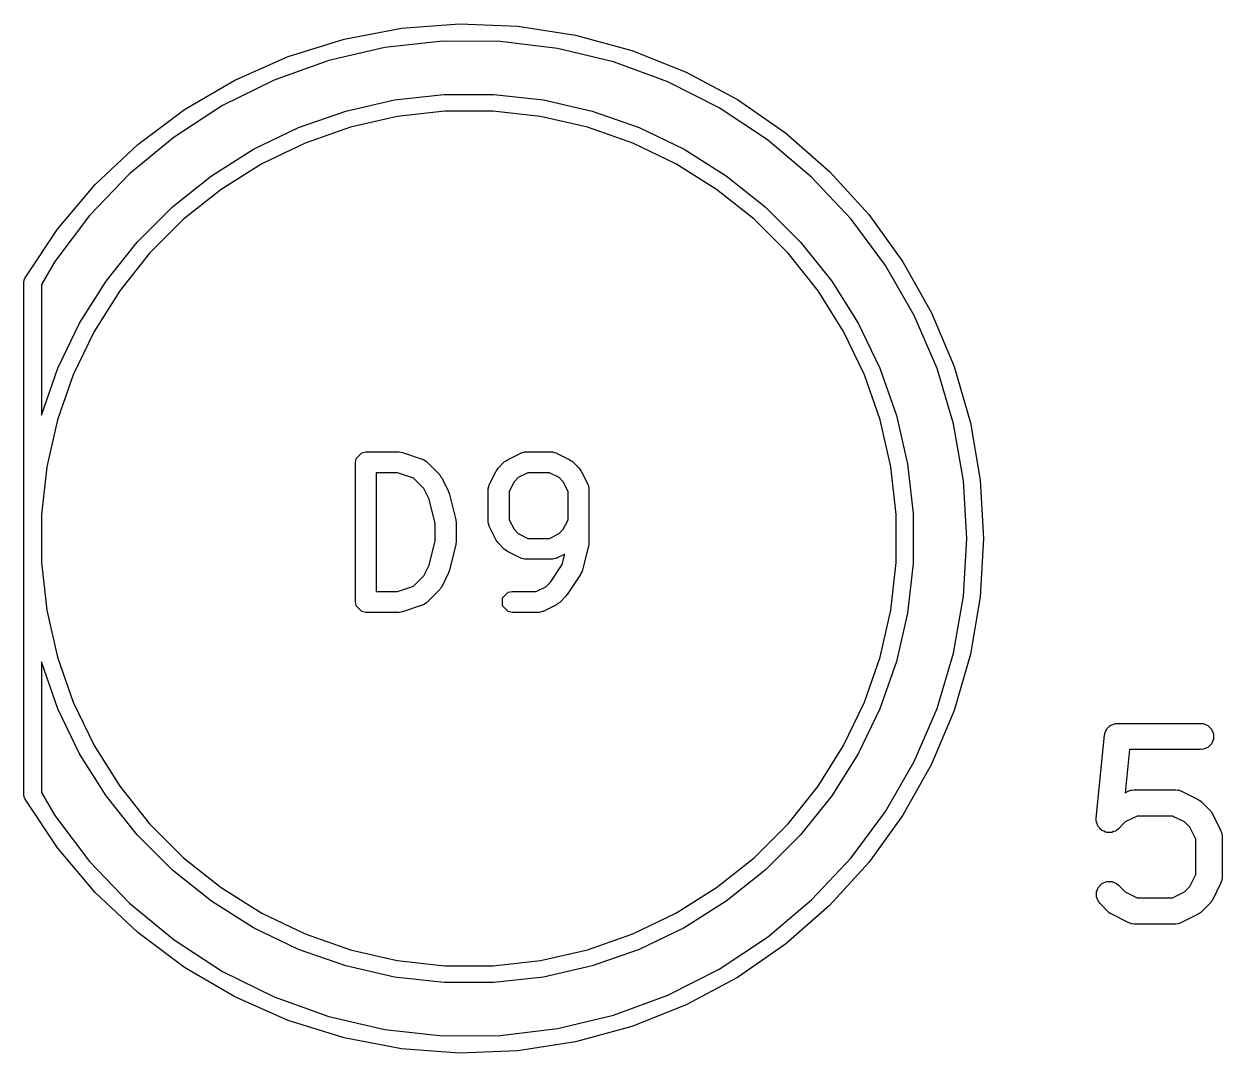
# Model space of a CAD drawing. Header units: millimetres. Extents: x 129 to 276, y -185 to -58.
# Drawn here: x 215.72 to 222.59, y -64.2 to -58.3 of the extents above; entities that cross this region are included whole.
import ezdxf

# ---------------------------------------------------------------- set-up
doc = ezdxf.new("R2010")
doc.units = ezdxf.units.MM
doc.layers.add('F.Fab', color=9, linetype='CONTINUOUS', true_color=0xafafaf)

msp = doc.modelspace()

# ---------------------------------------------------------------- linework, layer by layer
at = {"layer": 'F.Fab', "linetype": 'CONTINUOUS'}
for p, q in [((217.554604, -58.388059), (217.883294, -58.325456)), ((217.883294, -58.325456), (218.216959, -58.300477)), ((218.216959, -58.300477), (218.551306, -58.313443)), ((218.551306, -58.313443), (218.882034, -58.364187)), ((218.882034, -58.364187), (219.204888, -58.452057)), ((217.235117, -58.48748), (217.554604, -58.388059)), ((217.789002, -58.435982), (217.466523, -58.510569)), ((218.117946, -58.399222), (217.789002, -58.435982)), ((218.448934, -58.400783), (218.117946, -58.399222)), ((218.777517, -58.440644), (218.448934, -58.400783)), ((216.928945, -58.62244), (217.235117, -58.48748)), ((219.099277, -58.518269), (218.777517, -58.440644)), ((219.204888, -58.452057), (219.515716, -58.575922)), ((217.466523, -58.510569), (217.154846, -58.621981)), ((219.40989, -58.632615), (219.099277, -58.518269)), ((216.640024, -58.791204), (216.928945, -58.62244)), ((217.154846, -58.621981), (216.858158, -58.768719)), ((219.705181, -58.782144), (219.40989, -58.632615)), ((219.515716, -58.575922), (219.810517, -58.734189)), ((217.842859, -58.736029), (218.12702, -58.704012)), ((218.12702, -58.704012), (218.41298, -58.704012)), ((218.41298, -58.704012), (218.697141, -58.736029)), ((216.858158, -58.768719), (216.580449, -58.948811)), ((217.564069, -58.799661), (217.842859, -58.736029)), ((218.697141, -58.736029), (218.975931, -58.799661)), ((219.810517, -58.734189), (220.0855, -58.924821)), ((216.372073, -58.991599), (216.640024, -58.791204)), ((217.294157, -58.894107), (217.564069, -58.799661)), ((217.858963, -58.830811), (217.590684, -58.892043)), ((218.132411, -58.8), (217.858963, -58.830811)), ((218.407589, -58.8), (218.132411, -58.8)), ((218.681037, -58.830811), (218.407589, -58.8)), ((218.949316, -58.892043), (218.681037, -58.830811)), ((218.975931, -58.799661), (219.245843, -58.894107)), ((219.981179, -58.964848), (219.705181, -58.782144)), ((217.036517, -59.01818), (217.294157, -58.894107)), ((217.590684, -58.892043), (217.330948, -58.982929)), ((219.209052, -58.982929), (218.949316, -58.892043)), ((219.245843, -58.894107), (219.503483, -59.01818)), ((216.580449, -58.948811), (216.325452, -59.159836)), ((217.330948, -58.982929), (217.083022, -59.102324)), ((219.456978, -59.102324), (219.209052, -58.982929)), ((220.234175, -59.178268), (219.981179, -58.964848)), ((220.0855, -58.924821), (220.337127, -59.145366)), ((216.128538, -59.221049), (216.372073, -58.991599)), ((216.794388, -59.17032), (217.036517, -59.01818)), ((219.503483, -59.01818), (219.745612, -59.17032)), ((217.083022, -59.102324), (216.850022, -59.248728)), ((219.689978, -59.248728), (219.456978, -59.102324)), ((216.325452, -59.159836), (216.096593, -59.398958)), ((216.570816, -59.348612), (216.794388, -59.17032)), ((219.745612, -59.17032), (219.969184, -59.348612)), ((220.460768, -59.419538), (220.234175, -59.178268)), ((220.337127, -59.145366), (220.562161, -59.392986)), ((215.912553, -59.4766), (216.128538, -59.221049)), ((216.850022, -59.248728), (216.634879, -59.420299)), ((219.905121, -59.420299), (219.689978, -59.248728)), ((216.368612, -59.550816), (216.570816, -59.348612)), ((219.969184, -59.348612), (220.171388, -59.550816)), ((220.562161, -59.392986), (220.757706, -59.664497)), ((216.096593, -59.398958), (215.89695, -59.662962)), ((216.634879, -59.420299), (216.440299, -59.614879)), ((220.099701, -59.614879), (219.905121, -59.420299)), ((220.657912, -59.685414), (220.460768, -59.419538)), ((215.726897, -59.754966), (215.912553, -59.4766)), ((216.19032, -59.774388), (216.368612, -59.550816)), ((220.171388, -59.550816), (220.34968, -59.774388)), ((215.89695, -59.662962), (215.82, -59.793909)), ((216.440299, -59.614879), (216.268728, -59.830022)), ((220.271272, -59.830022), (220.099701, -59.614879)), ((220.757706, -59.664497), (220.921247, -59.956405)), ((220.822957, -59.97232), (220.657912, -59.685414)), ((215.72, -59.780306), (215.723806, -59.761172)), ((215.72, -62.719694), (215.72, -59.780306)), ((215.723806, -59.761172), (215.726014, -59.758963)), ((215.726014, -59.758963), (215.726897, -59.754966)), ((215.82, -59.793909), (215.82, -60.5431)), ((216.03818, -60.016517), (216.19032, -59.774388)), ((220.34968, -59.774388), (220.50182, -60.016517)), ((216.268728, -59.830022), (216.122324, -60.063022)), ((220.417676, -60.063022), (220.271272, -59.830022)), ((215.914107, -60.274157), (216.03818, -60.016517)), ((220.50182, -60.016517), (220.625893, -60.274157)), ((220.953684, -60.276402), (220.822957, -59.97232)), ((220.921247, -59.956405), (221.050681, -60.264955)), ((216.122324, -60.063022), (216.002929, -60.310948)), ((220.537071, -60.310948), (220.417676, -60.063022)), ((215.82, -60.5431), (215.914107, -60.274157)), ((220.625893, -60.274157), (220.720339, -60.544069)), ((221.048337, -60.593572), (220.953684, -60.276402)), ((221.050681, -60.264955), (221.144342, -60.586178)), ((216.002929, -60.310948), (215.912043, -60.570684)), ((220.627957, -60.570684), (220.537071, -60.310948)), ((220.720339, -60.544069), (220.783971, -60.822859)), ((215.912043, -60.570684), (215.850811, -60.838963)), ((220.689189, -60.838963), (220.627957, -60.570684)), ((221.105642, -60.919565), (221.048337, -60.593572)), ((221.144342, -60.586178), (221.201024, -60.91594)), ((217.624091, -60.790894), (217.656563, -60.758422)), ((217.656563, -60.758422), (217.679524, -60.753855)), ((217.679524, -60.753855), (217.87, -60.753855)), ((217.87, -60.753855), (217.879433, -60.755731)), ((217.879433, -60.755731), (217.888974, -60.756934)), ((217.888974, -60.756934), (218.00326, -60.795029)), ((218.490786, -60.798284), (218.566976, -60.760189)), ((218.566976, -60.760189), (218.569874, -60.759395)), ((218.569874, -60.759395), (218.570848, -60.758422)), ((218.570848, -60.758422), (218.58028, -60.756545)), ((218.58028, -60.756545), (218.589556, -60.754006)), ((218.589556, -60.754006), (218.590861, -60.754441)), ((218.590861, -60.754441), (218.593809, -60.753855)), ((218.593809, -60.753855), (218.74619, -60.753855)), ((218.74619, -60.753855), (218.749137, -60.754441)), ((218.749137, -60.754441), (218.750443, -60.754006)), ((218.750443, -60.754006), (218.759718, -60.756545)), ((218.759718, -60.756545), (218.769151, -60.758422)), ((218.769151, -60.758422), (218.770124, -60.759395)), ((218.770124, -60.759395), (218.773023, -60.760189)), ((218.773023, -60.760189), (218.849214, -60.798284)), ((215.850811, -60.838963), (215.82, -61.112411)), ((217.619524, -60.813855), (217.624091, -60.790894)), ((217.619524, -61.613855), (217.619524, -60.813855)), ((218.00326, -60.795029), (218.00587, -60.796517)), ((218.00587, -60.796517), (218.007247, -60.796517)), ((218.007247, -60.796517), (218.015236, -60.801855)), ((218.015236, -60.801855), (218.023598, -60.806622)), ((218.023598, -60.806622), (218.024214, -60.807855)), ((218.024214, -60.807855), (218.026712, -60.809524)), ((218.026712, -60.809524), (218.102902, -60.885714)), ((218.437098, -60.847619), (218.475192, -60.809524)), ((218.475192, -60.809524), (218.48319, -60.804179)), ((218.48319, -60.804179), (218.490786, -60.798284)), ((218.849214, -60.798284), (218.856819, -60.804186)), ((218.856819, -60.804186), (218.864807, -60.809524)), ((218.864807, -60.809524), (218.902902, -60.847618)), ((220.72, -61.112411), (220.689189, -60.838963)), ((220.783971, -60.822859), (220.815988, -61.10702)), ((217.860263, -60.873855), (217.739524, -60.873855)), ((217.739524, -60.873855), (217.739524, -61.553855)), ((217.951876, -60.904392), (217.860263, -60.873855)), ((218.011162, -60.963678), (217.951876, -60.904392)), ((218.102902, -60.885714), (218.108239, -60.893701)), ((218.108239, -60.893701), (218.114142, -60.901307)), ((218.114142, -60.901307), (218.152237, -60.977499)), ((218.387763, -60.939403), (218.425858, -60.863212)), ((218.425858, -60.863212), (218.431758, -60.85561)), ((218.431758, -60.85561), (218.437098, -60.847619)), ((218.553159, -60.901262), (218.528834, -60.925586)), ((218.607974, -60.873855), (218.553159, -60.901262)), ((218.732025, -60.873855), (218.607974, -60.873855)), ((218.78684, -60.901262), (218.732025, -60.873855)), ((218.811163, -60.925585), (218.78684, -60.901262)), ((218.902902, -60.847618), (218.908244, -60.855612)), ((218.908244, -60.855612), (218.914142, -60.863212)), ((218.914142, -60.863212), (218.952237, -60.939404)), ((218.041961, -61.025276), (218.011162, -60.963678)), ((218.152237, -60.977499), (218.153973, -60.983838)), ((218.381428, -60.966236), (218.382014, -60.963288)), ((218.381428, -61.156712), (218.381428, -60.966236)), ((218.381579, -60.961982), (218.384118, -60.952711)), ((218.382014, -60.963288), (218.381579, -60.961982)), ((218.384118, -60.952711), (218.385995, -60.943275)), ((218.385995, -60.943275), (218.386969, -60.9423)), ((218.386969, -60.9423), (218.387763, -60.939403)), ((218.528834, -60.925586), (218.501428, -60.980399)), ((218.838571, -60.9804), (218.811163, -60.925585)), ((218.952237, -60.939404), (218.95303, -60.942301)), ((218.95303, -60.942301), (218.954004, -60.943275)), ((218.954004, -60.943275), (218.95588, -60.952709)), ((218.95588, -60.952709), (218.95842, -60.961983)), ((218.95842, -60.961983), (218.957984, -60.963288)), ((218.957984, -60.963288), (218.958571, -60.966236)), ((218.958571, -60.966236), (218.958571, -61.270998)), ((221.12483, -61.25), (221.105642, -60.919565)), ((221.201024, -60.91594), (221.22, -61.25)), ((218.076667, -61.164096), (218.041961, -61.025276)), ((218.153973, -60.983838), (218.156779, -60.989779)), ((218.156779, -60.989779), (218.194876, -61.14216)), ((218.501428, -60.980399), (218.501428, -61.142548)), ((218.838571, -61.142547), (218.838571, -60.9804)), ((215.82, -61.112411), (215.82, -61.387589)), ((220.72, -61.387589), (220.72, -61.112411)), ((220.815988, -61.10702), (220.815988, -61.39298)), ((218.076667, -61.263613), (218.076667, -61.164096)), ((218.194876, -61.14216), (218.195233, -61.149504)), ((218.195233, -61.149504), (218.196667, -61.156712)), ((218.196667, -61.156712), (218.196667, -61.270998)), ((218.382014, -61.159659), (218.381428, -61.156712)), ((218.381579, -61.160966), (218.382014, -61.159659)), ((218.384118, -61.170236), (218.381579, -61.160966)), ((218.385995, -61.179673), (218.384118, -61.170236)), ((218.386969, -61.180647), (218.385995, -61.179673)), ((218.387763, -61.183545), (218.386969, -61.180647)), ((218.425858, -61.259735), (218.387763, -61.183545)), ((218.501428, -61.142548), (218.528834, -61.19736)), ((218.811163, -61.197361), (218.838571, -61.142547)), ((218.528834, -61.19736), (218.55316, -61.221686)), ((218.55316, -61.221686), (218.607974, -61.249093)), ((218.607974, -61.249093), (218.732025, -61.249093)), ((218.732025, -61.249093), (218.786838, -61.221686)), ((218.786838, -61.221686), (218.811163, -61.197361)), ((221.105642, -61.580435), (221.12483, -61.25)), ((221.22, -61.25), (221.201024, -61.58406)), ((218.041961, -61.402432), (218.076667, -61.263613)), ((218.194876, -61.28555), (218.156779, -61.437931)), ((218.195233, -61.278205), (218.194876, -61.28555)), ((218.196667, -61.270998), (218.195233, -61.278205)), ((218.431755, -61.267333), (218.425858, -61.259735)), ((218.437097, -61.275328), (218.431755, -61.267333)), ((218.475192, -61.313424), (218.437097, -61.275328)), ((218.48319, -61.318768), (218.475192, -61.313424)), ((218.490786, -61.324664), (218.48319, -61.318768)), ((218.95678, -61.28555), (218.918685, -61.437931)), ((218.957137, -61.278205), (218.95678, -61.28555)), ((218.958571, -61.270998), (218.957137, -61.278205)), ((215.82, -61.387589), (215.850811, -61.661037)), ((218.566976, -61.362759), (218.490786, -61.324664)), ((218.569874, -61.363552), (218.566976, -61.362759)), ((218.570848, -61.364526), (218.569874, -61.363552)), ((218.58028, -61.366402), (218.570848, -61.364526)), ((218.589556, -61.368942), (218.58028, -61.366402)), ((218.590861, -61.368506), (218.589556, -61.368942)), ((218.593809, -61.369093), (218.590861, -61.368506)), ((218.74619, -61.369093), (218.593809, -61.369093)), ((218.749137, -61.368506), (218.74619, -61.369093)), ((218.750443, -61.368942), (218.749137, -61.368506)), ((218.759718, -61.366402), (218.750443, -61.368942)), ((218.769151, -61.364526), (218.759718, -61.366402)), ((218.770124, -61.363552), (218.769151, -61.364526)), ((218.773023, -61.362759), (218.770124, -61.363552)), ((218.819607, -61.339467), (218.773023, -61.362759)), ((218.804787, -61.398745), (218.819607, -61.339467)), ((220.689189, -61.661037), (220.72, -61.387589)), ((218.011163, -61.46403), (218.041961, -61.402432)), ((218.152237, -61.450212), (218.114142, -61.526402)), ((218.153973, -61.44387), (218.152237, -61.450212)), ((218.156779, -61.437931), (218.153973, -61.44387)), ((218.737657, -61.499441), (218.804787, -61.398745)), ((218.910399, -61.456661), (218.834209, -61.570946)), ((218.914305, -61.4472), (218.910399, -61.456661)), ((218.918685, -61.437931), (218.914305, -61.4472)), ((220.815988, -61.39298), (220.783971, -61.677141)), ((217.860263, -61.553855), (217.951874, -61.523318)), ((217.951874, -61.523318), (218.011163, -61.46403)), ((218.114142, -61.526402), (218.108246, -61.533998)), ((218.655835, -61.553855), (218.710651, -61.526447)), ((218.710651, -61.526447), (218.737657, -61.499441)), ((217.739524, -61.553855), (217.860263, -61.553855)), ((218.102903, -61.541995), (218.026713, -61.618186)), ((218.108246, -61.533998), (218.102903, -61.541995)), ((218.462186, -61.590894), (218.494658, -61.558422)), ((218.462186, -61.636816), (218.462186, -61.590894)), ((218.494658, -61.558422), (218.517619, -61.553855)), ((218.517619, -61.553855), (218.655835, -61.553855)), ((218.826712, -61.58009), (218.788616, -61.618186)), ((218.830011, -61.575152), (218.826712, -61.58009)), ((218.834209, -61.570946), (218.830011, -61.575152)), ((221.048337, -61.906428), (221.105642, -61.580435)), ((221.201024, -61.58406), (221.144342, -61.913822)), ((215.850811, -61.661037), (215.912043, -61.929316)), ((217.624091, -61.636816), (217.619524, -61.613855)), ((217.656563, -61.669288), (217.624091, -61.636816)), ((218.00326, -61.632681), (217.888974, -61.670776)), ((218.00587, -61.631193), (218.00326, -61.632681)), ((218.007248, -61.631193), (218.00587, -61.631193)), ((218.015243, -61.62585), (218.007248, -61.631193)), ((218.023598, -61.621088), (218.015243, -61.62585)), ((218.024214, -61.619855), (218.023598, -61.621088)), ((218.026713, -61.618186), (218.024214, -61.619855)), ((218.494658, -61.669288), (218.462186, -61.636816)), ((218.773023, -61.629426), (218.696833, -61.667521)), ((218.780624, -61.623525), (218.773023, -61.629426)), ((218.788616, -61.618186), (218.780624, -61.623525)), ((220.627957, -61.929316), (220.689189, -61.661037)), ((217.679524, -61.673855), (217.656563, -61.669288)), ((217.87, -61.673855), (217.679524, -61.673855)), ((217.879433, -61.671978), (217.87, -61.673855)), ((217.888974, -61.670776), (217.879433, -61.671978)), ((218.517619, -61.673855), (218.494658, -61.669288)), ((218.67, -61.673855), (218.517619, -61.673855)), ((218.672947, -61.673268), (218.67, -61.673855)), ((218.674253, -61.673704), (218.672947, -61.673268)), ((218.683528, -61.671164), (218.674253, -61.673704)), ((218.692961, -61.669288), (218.683528, -61.671164)), ((218.693934, -61.668314), (218.692961, -61.669288)), ((218.696833, -61.667521), (218.693934, -61.668314)), ((220.783971, -61.677141), (220.720339, -61.955931)), ((215.912043, -61.929316), (216.002929, -62.189052)), ((220.537071, -62.189052), (220.627957, -61.929316)), ((220.953684, -62.223598), (221.048337, -61.906428)), ((221.144342, -61.913822), (221.050681, -62.235045)), ((215.914107, -62.225843), (215.82, -61.956899)), ((215.82, -61.956899), (215.82, -62.70609)), ((220.720339, -61.955931), (220.625893, -62.225843)), ((216.002929, -62.189052), (216.122324, -62.436978)), ((220.417676, -62.436978), (220.537071, -62.189052)), ((216.03818, -62.483483), (215.914107, -62.225843)), ((220.625893, -62.225843), (220.50182, -62.483483)), ((220.822957, -62.52768), (220.953684, -62.223598)), ((221.050681, -62.235045), (220.921247, -62.543595)), ((221.921539, -62.35328), (221.925735, -62.343151)), ((221.925735, -62.343151), (221.928406, -62.340479)), ((221.928406, -62.340479), (221.930191, -62.337153)), ((221.930191, -62.337153), (221.938673, -62.330212)), ((221.938673, -62.330212), (221.946427, -62.322459)), ((221.946427, -62.322459), (221.949915, -62.321013)), ((221.949915, -62.321013), (221.952839, -62.318622)), ((221.952839, -62.318622), (221.963336, -62.315454)), ((221.963336, -62.315454), (221.973463, -62.31126)), ((221.973463, -62.31126), (221.979068, -62.310707)), ((221.979068, -62.310707), (221.980855, -62.310169)), ((221.980855, -62.310169), (221.982683, -62.310351)), ((221.982683, -62.310351), (221.988095, -62.309819)), ((221.988095, -62.309819), (222.464285, -62.309819)), ((222.464285, -62.309819), (222.478917, -62.31126)), ((222.478917, -62.31126), (222.505953, -62.322459)), ((222.505953, -62.322459), (222.526645, -62.343151)), ((222.526645, -62.343151), (222.537844, -62.370187)), ((221.865848, -62.853546), (221.913467, -62.377356)), ((221.913467, -62.377356), (221.914536, -62.372023)), ((221.914536, -62.370187), (221.915249, -62.368464)), ((221.914536, -62.372023), (221.914536, -62.370187)), ((221.915249, -62.368464), (221.916357, -62.36294)), ((221.916357, -62.36294), (221.921539, -62.35328)), ((222.537844, -62.399451), (222.526645, -62.426487)), ((222.537844, -62.370187), (222.537844, -62.399451)), ((216.19032, -62.725612), (216.03818, -62.483483)), ((216.122324, -62.436978), (216.268728, -62.669978)), ((220.271272, -62.669978), (220.417676, -62.436978)), ((220.50182, -62.483483), (220.34968, -62.725612)), ((222.055969, -62.459819), (222.03115, -62.708009)), ((222.464285, -62.459819), (222.055969, -62.459819)), ((222.478917, -62.458378), (222.464285, -62.459819)), ((222.505953, -62.447179), (222.478917, -62.458378)), ((222.526645, -62.426487), (222.505953, -62.447179)), ((220.657912, -62.814586), (220.822957, -62.52768)), ((220.921247, -62.543595), (220.757706, -62.835503)), ((216.268728, -62.669978), (216.440299, -62.885121)), ((220.099701, -62.885121), (220.271272, -62.669978)), ((222.049792, -62.698689), (222.063523, -62.693434)), ((222.063523, -62.693434), (222.066212, -62.693242)), ((222.066212, -62.693242), (222.068701, -62.692212)), ((222.068701, -62.692212), (222.083333, -62.690771)), ((222.083333, -62.690771), (222.321428, -62.690771)), ((222.321428, -62.690771), (222.33606, -62.692212)), ((222.33606, -62.692212), (222.338549, -62.693243)), ((222.338549, -62.693243), (222.341237, -62.693434)), ((222.341237, -62.693434), (222.354969, -62.698689)), ((215.723806, -62.738828), (215.72, -62.719694)), ((215.726014, -62.741036), (215.723806, -62.738828)), ((215.726897, -62.745034), (215.726014, -62.741036)), ((215.912553, -63.0234), (215.726897, -62.745034)), ((215.82, -62.70609), (215.89695, -62.837038)), ((216.368612, -62.949184), (216.19032, -62.725612)), ((220.34968, -62.725612), (220.171388, -62.949184)), ((222.03115, -62.708009), (222.049792, -62.698689)), ((222.354969, -62.698689), (222.450207, -62.746308)), ((222.450207, -62.746308), (222.456506, -62.750272)), ((222.456506, -62.750272), (222.458334, -62.75103)), ((222.458334, -62.75103), (222.46039, -62.752718)), ((222.46039, -62.752718), (222.46265, -62.75414)), ((222.46265, -62.75414), (222.463949, -62.755638)), ((222.463949, -62.755638), (222.469699, -62.760357)), ((222.469699, -62.760357), (222.517318, -62.807976)), ((220.460768, -63.080462), (220.657912, -62.814586)), ((222.517318, -62.807976), (222.522036, -62.813725)), ((222.522036, -62.813725), (222.523535, -62.815025)), ((222.523535, -62.815025), (222.524956, -62.817284)), ((222.524956, -62.817284), (222.526645, -62.819341)), ((222.526645, -62.819341), (222.527402, -62.821168)), ((222.527402, -62.821168), (222.531367, -62.827468)), ((222.531367, -62.827468), (222.578986, -62.922706)), ((215.89695, -62.837038), (216.096593, -63.101042)), ((216.440299, -62.885121), (216.634879, -63.079701)), ((219.905121, -63.079701), (220.099701, -62.885121)), ((220.757706, -62.835503), (220.562161, -63.107014)), ((221.865826, -62.868249), (221.865848, -62.853546)), ((221.866917, -62.871864), (221.865826, -62.868249)), ((221.866917, -62.87564), (221.866917, -62.871864)), ((221.871111, -62.885765), (221.866917, -62.87564)), ((221.874279, -62.896265), (221.871111, -62.885765)), ((221.87667, -62.899188), (221.874279, -62.896265)), ((221.878116, -62.902677), (221.87667, -62.899188)), ((222.032522, -62.875029), (221.993509, -62.914042)), ((222.101038, -62.840771), (222.032522, -62.875029)), ((222.303723, -62.840771), (222.101038, -62.840771)), ((222.372239, -62.875029), (222.303723, -62.840771)), ((222.402646, -62.905436), (222.372239, -62.875029)), ((216.570816, -63.151388), (216.368612, -62.949184)), ((220.171388, -62.949184), (219.969184, -63.151388)), ((221.885869, -62.91043), (221.878116, -62.902677)), ((221.89281, -62.918913), (221.885869, -62.91043)), ((221.896136, -62.920697), (221.89281, -62.918913)), ((221.898808, -62.923369), (221.896136, -62.920697)), ((221.908935, -62.927564), (221.898808, -62.923369)), ((221.918597, -62.932747), (221.908935, -62.927564)), ((221.922356, -62.933122), (221.918597, -62.932747)), ((221.925845, -62.934568), (221.922356, -62.933122)), ((221.936806, -62.934568), (221.925845, -62.934568)), ((221.947716, -62.935659), (221.936806, -62.934568)), ((221.951332, -62.934568), (221.947716, -62.935659)), ((221.955107, -62.934568), (221.951332, -62.934568)), ((221.965232, -62.930373), (221.955107, -62.934568)), ((221.975732, -62.927206), (221.965232, -62.930373)), ((221.978655, -62.924814), (221.975732, -62.927206)), ((221.982144, -62.923369), (221.978655, -62.924814)), ((221.993509, -62.914042), (221.982144, -62.923369)), ((222.436904, -62.973952), (222.402646, -62.905436)), ((222.578986, -62.922706), (222.584241, -62.936437)), ((222.584241, -62.936437), (222.584432, -62.939126)), ((222.584432, -62.939126), (222.585463, -62.941615)), ((222.585463, -62.941615), (222.586904, -62.956247)), ((222.586904, -62.956247), (222.586904, -63.194342)), ((216.128538, -63.278951), (215.912553, -63.0234)), ((222.436904, -63.176637), (222.436904, -62.973952)), ((216.096593, -63.101042), (216.325452, -63.340164)), ((216.634879, -63.079701), (216.850022, -63.251272)), ((219.689978, -63.251272), (219.905121, -63.079701)), ((220.234175, -63.321732), (220.460768, -63.080462)), ((216.794388, -63.32968), (216.570816, -63.151388)), ((219.969184, -63.151388), (219.745612, -63.32968)), ((220.562161, -63.107014), (220.337127, -63.354634)), ((221.878116, -63.247912), (221.898809, -63.227219)), ((221.898809, -63.227219), (221.925845, -63.216021)), ((221.925845, -63.216021), (221.955108, -63.216021)), ((221.955108, -63.216021), (221.982144, -63.22722)), ((221.982144, -63.22722), (221.99351, -63.236548)), ((221.99351, -63.236548), (222.032522, -63.275561)), ((222.402645, -63.245153), (222.436904, -63.176637)), ((222.578986, -63.227883), (222.531367, -63.323121)), ((222.584241, -63.214152), (222.578986, -63.227883)), ((222.584432, -63.211462), (222.584241, -63.214152)), ((222.585463, -63.208974), (222.584432, -63.211462)), ((222.586904, -63.194342), (222.585463, -63.208974)), ((216.372073, -63.508401), (216.128538, -63.278951)), ((216.850022, -63.251272), (217.083022, -63.397676)), ((219.456978, -63.397676), (219.689978, -63.251272)), ((221.866917, -63.274948), (221.878116, -63.247912)), ((221.866917, -63.304211), (221.866917, -63.274948)), ((221.878115, -63.331247), (221.866917, -63.304211)), ((222.032522, -63.275561), (222.101038, -63.309819)), ((222.101038, -63.309819), (222.303723, -63.309819)), ((222.303723, -63.309819), (222.372238, -63.275561)), ((222.372238, -63.275561), (222.402645, -63.245153)), ((216.325452, -63.340164), (216.580449, -63.551189)), ((217.036517, -63.48182), (216.794388, -63.32968)), ((219.745612, -63.32968), (219.503483, -63.48182)), ((219.981179, -63.535152), (220.234175, -63.321732)), ((220.337127, -63.354634), (220.0855, -63.575179)), ((221.887442, -63.342612), (221.878115, -63.331247)), ((221.935061, -63.390232), (221.887442, -63.342612)), ((222.517318, -63.342613), (222.4697, -63.390232)), ((222.522036, -63.336863), (222.517318, -63.342613)), ((222.523535, -63.335564), (222.522036, -63.336863)), ((222.524956, -63.333305), (222.523535, -63.335564)), ((222.526646, -63.331247), (222.524956, -63.333305)), ((222.527403, -63.329417), (222.526646, -63.331247)), ((222.531367, -63.323121), (222.527403, -63.329417)), ((217.083022, -63.397676), (217.330948, -63.517071)), ((219.209052, -63.517071), (219.456978, -63.397676)), ((221.94081, -63.39495), (221.935061, -63.390232)), ((221.942111, -63.39645), (221.94081, -63.39495)), ((221.94437, -63.397872), (221.942111, -63.39645)), ((221.946427, -63.39956), (221.94437, -63.397872)), ((221.948254, -63.400317), (221.946427, -63.39956)), ((221.954554, -63.404282), (221.948254, -63.400317)), ((222.049792, -63.451901), (221.954554, -63.404282)), ((222.450207, -63.404282), (222.354969, -63.451901)), ((222.456506, -63.400317), (222.450207, -63.404282)), ((222.458334, -63.39956), (222.456506, -63.400317)), ((222.46039, -63.397872), (222.458334, -63.39956)), ((222.46265, -63.39645), (222.46039, -63.397872)), ((222.46395, -63.39495), (222.46265, -63.39645)), ((222.4697, -63.390232), (222.46395, -63.39495)), ((216.640024, -63.708796), (216.372073, -63.508401)), ((217.294157, -63.605893), (217.036517, -63.48182)), ((217.330948, -63.517071), (217.590684, -63.607957)), ((218.949316, -63.607957), (219.209052, -63.517071)), ((219.503483, -63.48182), (219.245843, -63.605893)), ((222.063523, -63.457156), (222.049792, -63.451901)), ((222.066212, -63.457347), (222.063523, -63.457156)), ((222.068701, -63.458378), (222.066212, -63.457347)), ((222.083333, -63.459819), (222.068701, -63.458378)), ((222.321428, -63.459819), (222.083333, -63.459819)), ((222.33606, -63.458378), (222.321428, -63.459819)), ((222.338549, -63.457346), (222.33606, -63.458378)), ((222.341237, -63.457156), (222.338549, -63.457346)), ((222.354969, -63.451901), (222.341237, -63.457156)), ((216.580449, -63.551189), (216.858158, -63.731281)), ((219.705181, -63.717856), (219.981179, -63.535152)), ((220.0855, -63.575179), (219.810517, -63.765811)), ((217.564069, -63.700339), (217.294157, -63.605893)), ((217.590684, -63.607957), (217.858963, -63.669189)), ((218.681037, -63.669189), (218.949316, -63.607957)), ((219.245843, -63.605893), (218.975931, -63.700339)), ((216.928945, -63.87756), (216.640024, -63.708796)), ((217.842859, -63.763971), (217.564069, -63.700339)), ((217.858963, -63.669189), (218.132411, -63.7)), ((218.132411, -63.7), (218.407589, -63.7)), ((218.407589, -63.7), (218.681037, -63.669189)), ((218.975931, -63.700339), (218.697141, -63.763971)), ((219.40989, -63.867385), (219.705181, -63.717856)), ((216.858158, -63.731281), (217.154846, -63.878019)), ((218.12702, -63.795988), (217.842859, -63.763971)), ((218.697141, -63.763971), (218.41298, -63.795988)), ((219.810517, -63.765811), (219.515716, -63.924078)), ((218.41298, -63.795988), (218.12702, -63.795988)), ((217.235117, -64.01252), (216.928945, -63.87756)), ((217.154846, -63.878019), (217.466523, -63.989431)), ((219.099277, -63.981731), (219.40989, -63.867385)), ((219.515716, -63.924078), (219.204888, -64.047943)), ((217.466523, -63.989431), (217.789002, -64.064018)), ((218.777517, -64.059356), (219.099277, -63.981731)), ((217.554604, -64.111941), (217.235117, -64.01252)), ((217.789002, -64.064018), (218.117946, -64.100778)), ((218.448934, -64.099217), (218.777517, -64.059356)), ((219.204888, -64.047943), (218.882034, -64.135813)), ((217.883294, -64.174544), (217.554604, -64.111941)), ((218.117946, -64.100778), (218.448934, -64.099217)), ((218.882034, -64.135813), (218.551306, -64.186557)), ((218.216959, -64.199523), (217.883294, -64.174544)), ((218.551306, -64.186557), (218.216959, -64.199523))]:
    msp.add_line(p, q, dxfattribs=at)

doc.saveas('drawing.dxf')
